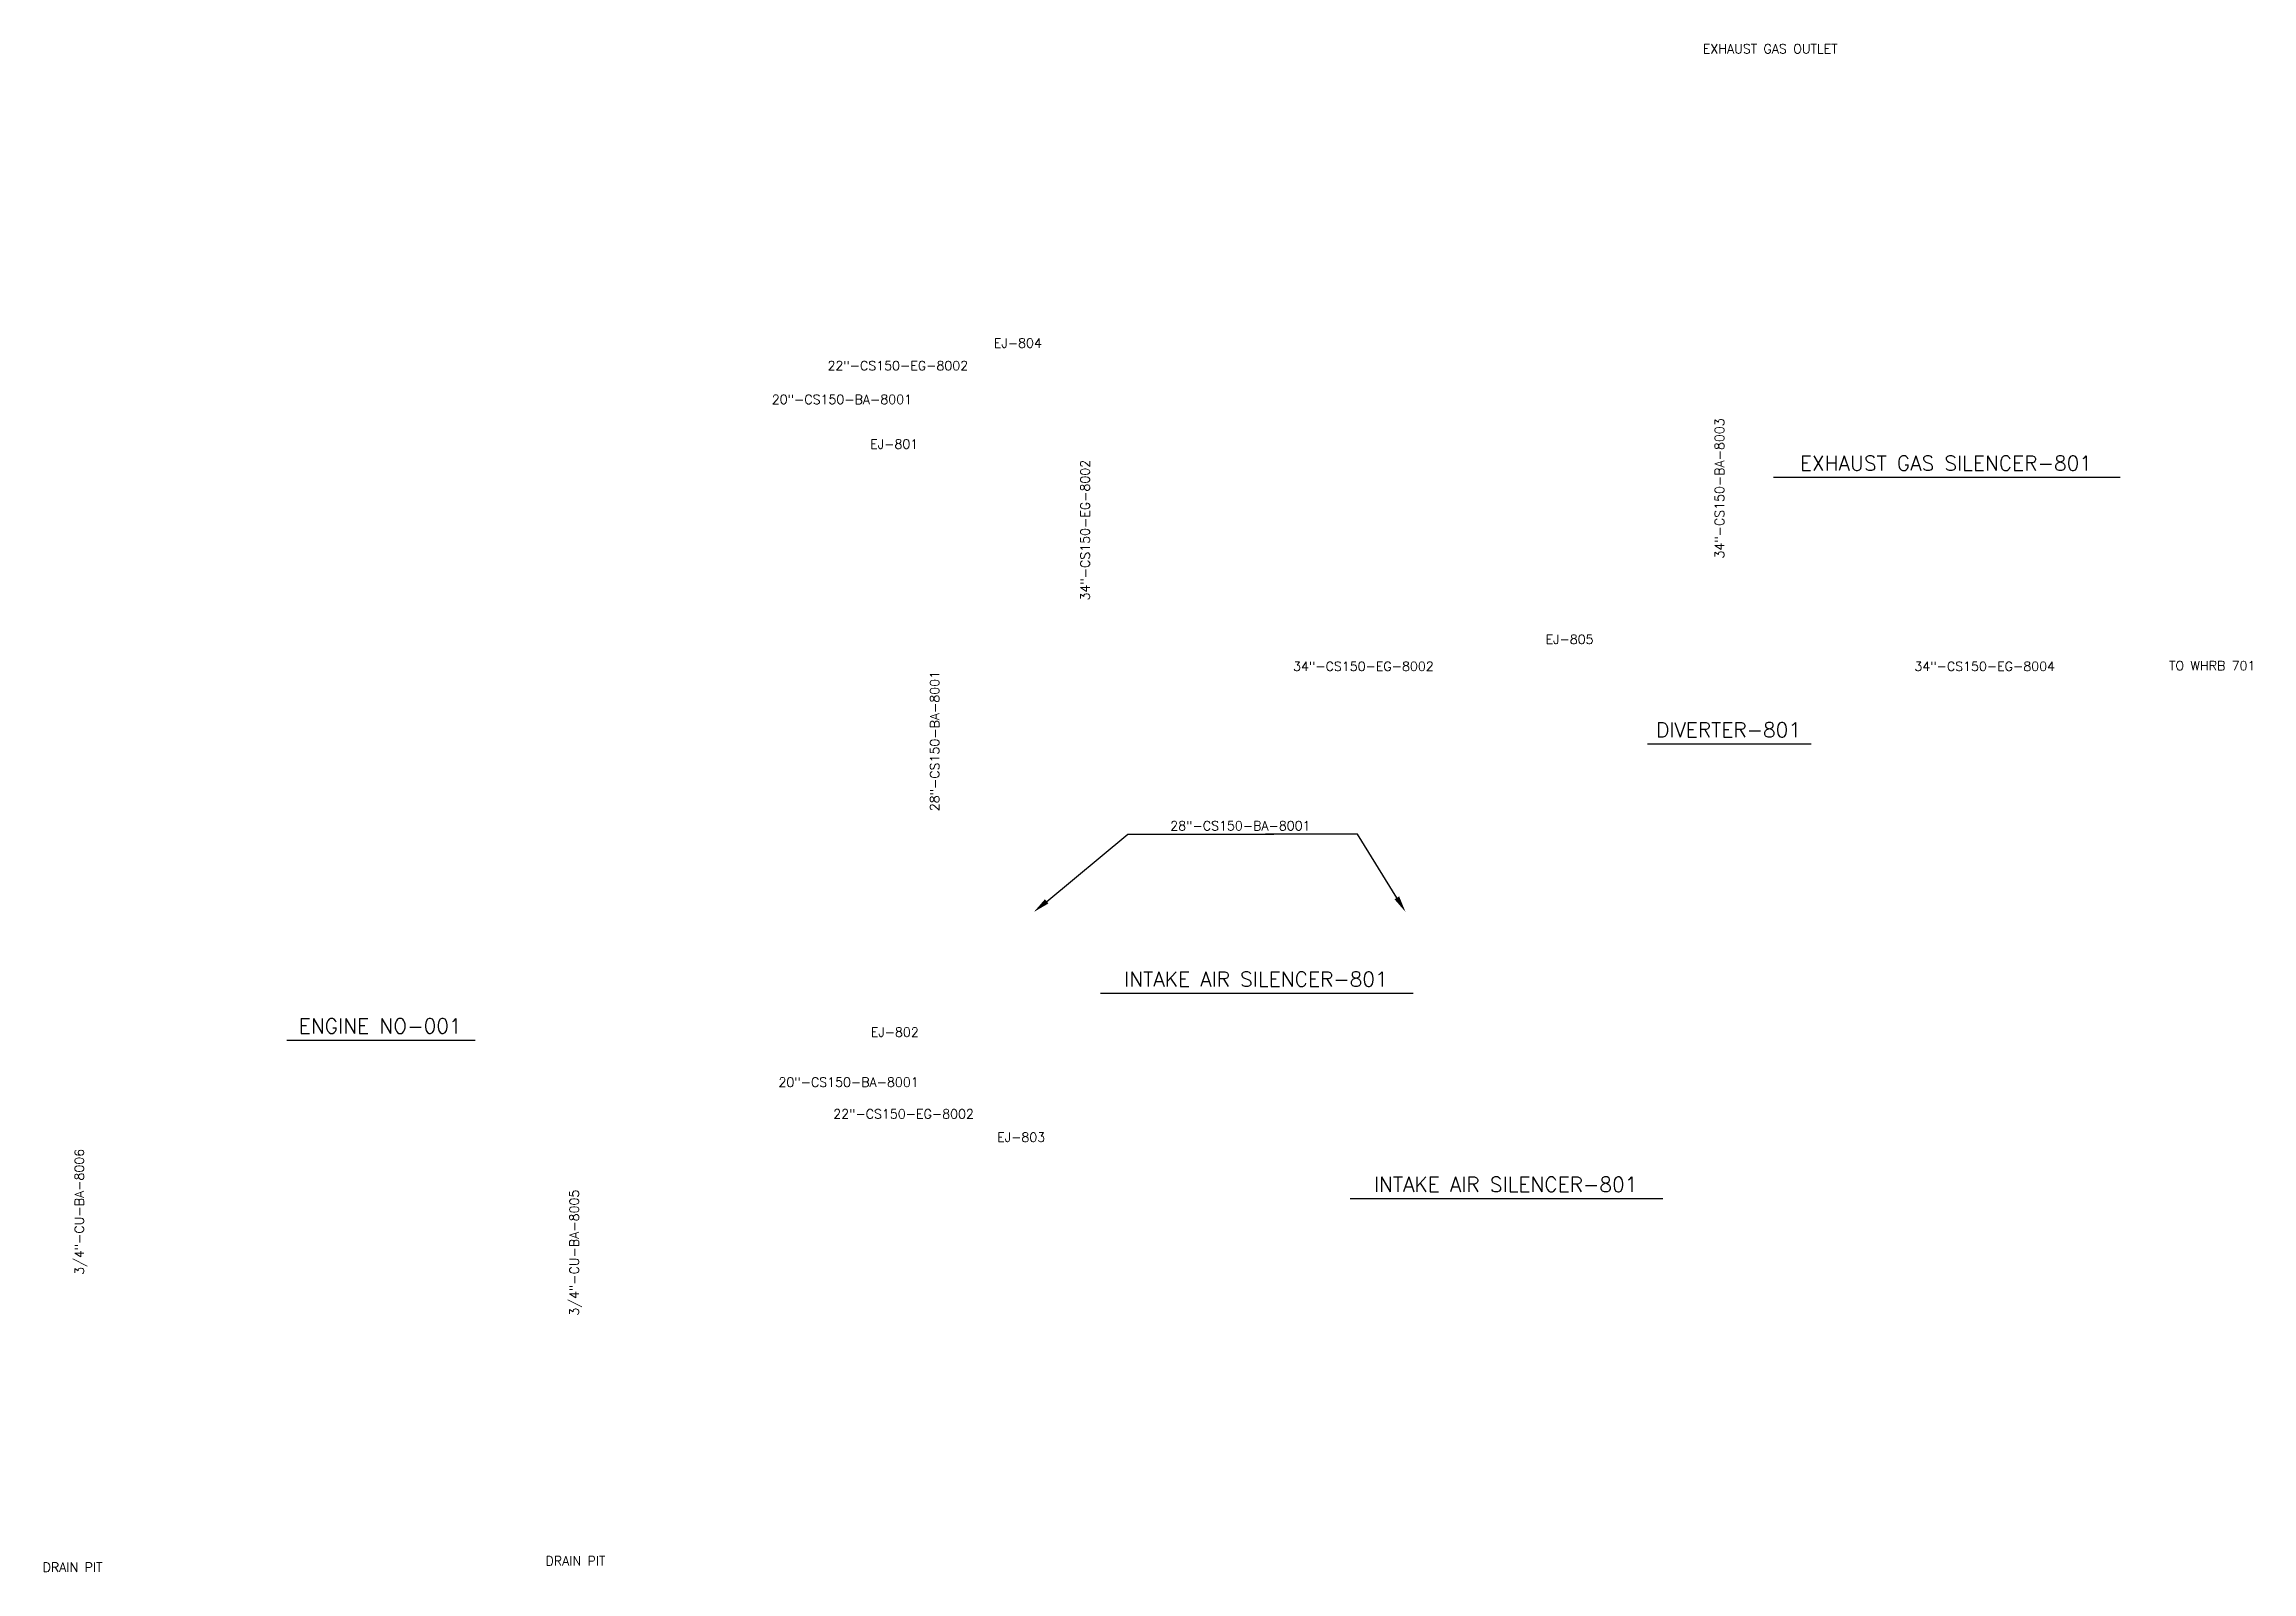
# Model space of a CAD drawing. Header units: inches. Extents: x 2.4 to 26.3, y 1.6 to 18.1.
import ezdxf
from ezdxf import colors
from ezdxf.entities.mleader import LeaderData, LeaderLine
from ezdxf.enums import TextEntityAlignment as Align
from ezdxf.math import Vec2, Vec3

# ---------------------------------------------------------------- set-up
doc = ezdxf.new("R2010")
doc.units = ezdxf.units.IN
doc.header["$MEASUREMENT"] = 0
doc.layers.add('Text', color=7, linetype='Continuous')
doc.styles.get("Standard").update_dxf_attribs({"font": 'romans.shx', "height": 0.1})

# ---------------------------------------------------------------- blocks, each defined once
blk = doc.blocks.new('*U11')
at = {"color": 0, "linetype": 'ByBlock', "lineweight": -3}
blk.add_line((-1.012, -0.152), (1.028, -0.152), dxfattribs=at)
at = {"color": 0, "linetype": 'ByBlock', "lineweight": -2}
blk.add_attdef('#(Equipment.Tag)', text='', height=0.16, dxfattribs=at).set_placement((0, 0), align=Align.MIDDLE)
blk = doc.blocks.new('*U25')
at = {"color": 0, "linetype": 'ByBlock', "lineweight": -3}
blk.add_line((-1.683, -0.152), (1.7, -0.152), dxfattribs=at)
at = {"color": 0, "linetype": 'ByBlock', "lineweight": -2}
blk.add_attdef('#(Equipment.Tag)', text='', height=0.16, dxfattribs=at).set_placement((0, 0), align=Align.MIDDLE)
blk = doc.blocks.new('*U15')
at = {"color": 0, "linetype": 'ByBlock', "lineweight": -3}
blk.add_line((-0.876, -0.152), (0.893, -0.152), dxfattribs=at)
at = {"color": 0, "linetype": 'ByBlock', "lineweight": -2}
blk.add_attdef('#(Equipment.Tag)', text='', height=0.16, dxfattribs=at).set_placement((0, 0), align=Align.MIDDLE)
blk = doc.blocks.new('*U16')
at = {"color": 0, "linetype": 'ByBlock', "lineweight": -3}
blk.add_line((-1.867, -0.152), (1.884, -0.152), dxfattribs=at)
at = {"color": 0, "linetype": 'ByBlock', "lineweight": -2}
blk.add_attdef('#(Equipment.Tag)', text='', height=0.16, dxfattribs=at).set_placement((0, 0), align=Align.MIDDLE)
blk = doc.blocks.new('Pipeline Tag_block')
at = {"color": 0, "linetype": 'ByBlock', "lineweight": -2}
blk.add_attdef('#(TargetObject.Tag)', text='', height=0.1, dxfattribs=at).set_placement((0, 0), align=Align.MIDDLE_CENTER)
blk = doc.blocks.new('Tag_block')
at = {"color": 0, "linetype": 'ByBlock', "lineweight": -2}
blk.add_attdef('#(TargetObject.Tag)', text='', height=0.1, dxfattribs=at).set_placement((0, 0), align=Align.MIDDLE_CENTER)

msp = doc.modelspace()

# ---------------------------------------------------------------- block references
for p, values in [((12.962, 14.888), {'#(TargetObject.Tag)': 'EJ-804'}), ((11.624, 13.795), {'#(TargetObject.Tag)': 'EJ-801'}), ((18.932, 11.683), {'#(TargetObject.Tag)': 'EJ-805'}), ((11.63, 7.433), {'#(TargetObject.Tag)': 'EJ-802'}), ((12.998, 6.296), {'#(TargetObject.Tag)': 'EJ-803'})]:
    msp.add_blockref('Tag_block', p).add_auto_attribs(values)
at = {"layer": 'Text'}
for name, p, values in [('Pipeline Tag_block', (11.663, 14.644), {'#(TargetObject.Tag)': '22"-CS150-EG-8002'}), ('Pipeline Tag_block', (11.058, 14.278), {'#(TargetObject.Tag)': '20"-CS150-BA-8001'}), ('*U16', (23.004, 13.59), {'#(Equipment.Tag)': 'EXHAUST GAS SILENCER-801'}), ('Pipeline Tag_block', (16.701, 11.391), {'#(TargetObject.Tag)': '34"-CS150-EG-8002'}), ('Pipeline Tag_block', (23.424, 11.391), {'#(TargetObject.Tag)': '34"-CS150-EG-8004'}), ('*U15', (20.652, 10.704), {'#(Equipment.Tag)': 'DIVERTER-801'}), ('Pipeline Tag_block', (15.37, 9.666), {'#(TargetObject.Tag)': '28"-CS150-BA-8001'}), ('*U25', (15.538, 8.006), {'#(Equipment.Tag)': 'INTAKE AIR SILENCER-801'}), ('*U11', (6.062, 7.5), {'#(Equipment.Tag)': 'ENGINE NO-001'}), ('Pipeline Tag_block', (11.13, 6.892), {'#(TargetObject.Tag)': '20"-CS150-BA-8001'}), ('Pipeline Tag_block', (11.725, 6.548), {'#(TargetObject.Tag)': '22"-CS150-EG-8002'}), ('*U25', (18.24, 5.786), {'#(Equipment.Tag)': 'INTAKE AIR SILENCER-801'})]:
    msp.add_blockref(name, p, dxfattribs=at).add_auto_attribs(values)
at = {"layer": 'Text', "rotation": 90}
for p, values in [((20.554, 13.315), {'#(TargetObject.Tag)': '34"-CS150-BA-8003'}), ((13.689, 12.864), {'#(TargetObject.Tag)': '34"-CS150-EG-8002'}), ((12.062, 10.582), {'#(TargetObject.Tag)': '28"-CS150-BA-8001'}), ((2.806, 5.489), {'#(TargetObject.Tag)': '3/4"-CU-BA-8006'}), ((8.161, 5.047), {'#(TargetObject.Tag)': '3/4"-CU-BA-8005'})]:
    msp.add_blockref('Pipeline Tag_block', p, dxfattribs=at).add_auto_attribs(values)

# ---------------------------------------------------------------- texts
at = {"char_height": 0.1, "attachment_point": 1}
for s, width, heights, insert in [('EXHAUST GAS OUTLET', 1.4323, [0.859], (20.374, 18.122)), ('TO WHRB 701', 1.4323, [0.859], (25.419, 11.448)), ('DRAIN PIT', 0.76385, [0.158], (2.409, 1.694)), ('DRAIN PIT', 0.76385, [0.158], (7.851, 1.762))]:
    msp.add_mtext_dynamic_manual_height_columns(s, width=width, gutter_width=0.5, heights=heights, dxfattribs=dict(at, insert=insert))

# ---------------------------------------------------------------- leaders
ml = msp.add_multileader_mtext('Standard')
ml.set_content('', color=256)
ml.set_leader_properties()
ml.build(insert=Vec2(0, 0))
ml.multileader.update_dxf_attribs({"text_right_attachment_type": 6, "dogleg_length": 0.36, "arrow_head_size": 0.18})
ctx = ml.context
ctx.base_point, ctx.char_height, ctx.arrow_head_size, ctx.landing_gap_size, ctx.plane_origin = Vec3(15.733, 9.576), 0.18, 0.18, 0.09, Vec3(13.135, 8.733)
ctx.right_attachment = 6
notes = []
notes.append((ctx, [(0, (1, 1, 0), (14.152, 9.576), (1, 0), 1.581, [(0, [(13.135, 8.733)], 0, [])])]))
ctx.mtext.insert, ctx.mtext.flow_direction = Vec3(15.823, 9.666), 5
ml = msp.add_multileader_mtext('Standard')
ml.set_content('', color=256)
ml.set_leader_properties()
ml.build(insert=Vec2(0, 0))
ml.multileader.update_dxf_attribs({"text_right_attachment_type": 6, "dogleg_length": 0.36, "arrow_head_size": 0.18})
ctx = ml.context
ctx.base_point, ctx.char_height, ctx.arrow_head_size, ctx.landing_gap_size, ctx.plane_origin = Vec3(15.553, 9.665), 0.18, 0.18, 0.09, Vec3(17.157, 8.733)
ctx.right_attachment, ctx.text_align_type = 6, 2
notes.append((ctx, [(0, (1, 1, 0), (16.638, 9.575), (-1, 0), 0.905, [(0, [(17.157, 8.733)], 0, [])])]))
ctx.mtext.insert, ctx.mtext.alignment, ctx.mtext.flow_direction = Vec3(15.643, 9.755), 3, 5
for ctx, leaders in notes:
    for number, flags, end, landing, length, lines in leaders:
        leader = LeaderData()
        leader.index, (leader.has_last_leader_line, leader.has_dogleg_vector, leader.attachment_direction) = number, flags
        leader.last_leader_point, leader.dogleg_vector, leader.dogleg_length = Vec3(end), Vec3(landing), length
        for number, points, colour, breaks in lines:
            line = LeaderLine()
            line.index, line.vertices, line.color, line.breaks = number, Vec3.list(points), colors.encode_raw_color(colour), breaks
            leader.lines.append(line)
        ctx.leaders.append(leader)

doc.saveas('drawing.dxf')
